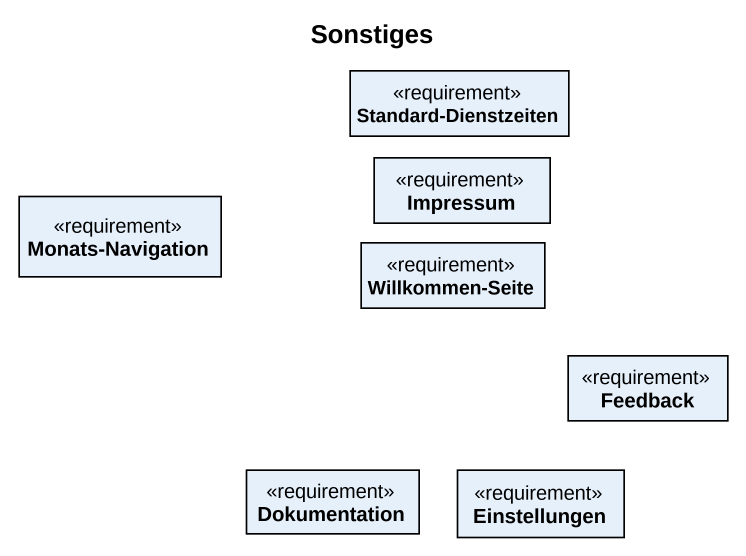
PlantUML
@startuml
title Sonstiges
hide circle
hide empty members
class "Standard-Dienstzeiten" as Standard_Dienstzeiten <<requirement>>
class "Monats-Navigation" as Monats_Navigation <<requirement>>
class Impressum <<requirement>>
class "Willkommen-Seite" as Willkommen_Seite <<requirement>>
class Feedback <<requirement>>
class Dokumentation <<requirement>>
class Einstellungen <<requirement>>
@enduml
